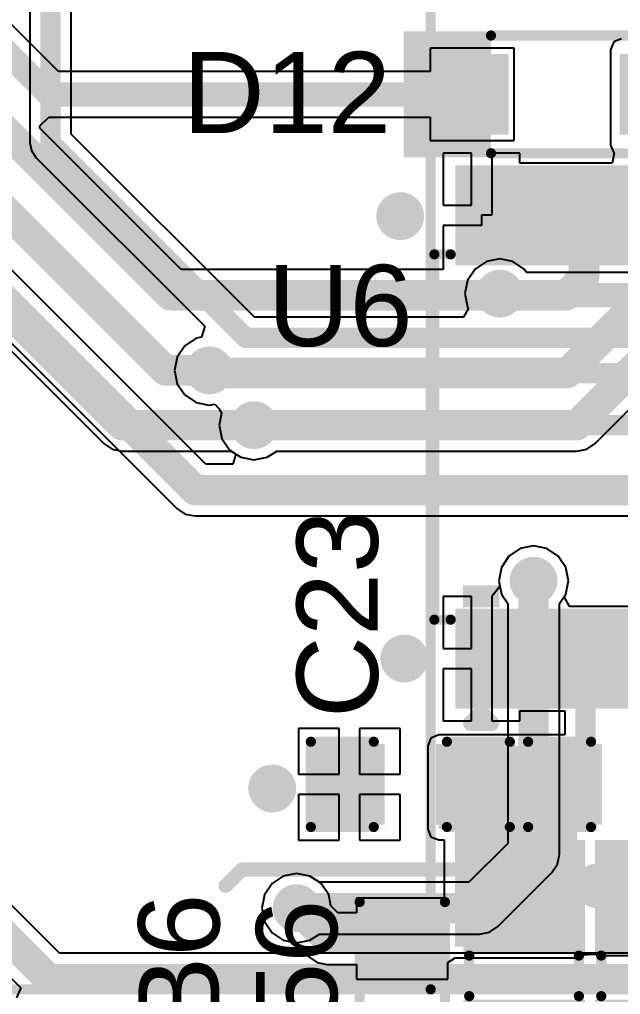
# Model space of a CAD drawing. Header units: millimetres. Extents: x -0.27 to 4.7, y -0.39 to 2.83.
# Drawn here: x 2.7795 to 3.0755, y 0.3705 to 0.8509 of the extents above; entities that cross this region are included whole.
import ezdxf

# ---------------------------------------------------------------- set-up
doc = ezdxf.new("R2010")
doc.units = ezdxf.units.MM
doc.header["$MEASUREMENT"] = 0
for name, color, linetype in [('BottomLayer', 5, 'Continuous'), ('BottomSolder', 6, 'Continuous'), ('TopLayer', 1, 'Continuous'), ('TopOverlay', 2, 'Continuous'), ('TopPaste', 8, 'Continuous'), ('TopSolder', 216, 'Continuous'), ('ViaHoleLayer', 16, 'Continuous')]:
    doc.layers.add(name, color=color, linetype=linetype)
doc.styles.add('Arial', font='', dxfattribs={"height": 0.2})
doc.styles.get('Arial').set_extended_font_data('Arial')

# ---------------------------------------------------------------- blocks, each defined once
blk = doc.blocks.new('R___0603_1')
at = {"layer": 'TopLayer'}
for points in [[(-0.015, 0.0175), (-0.015, -0.0175), (-0.045, -0.0175), (-0.045, 0.0175)], [(0.045, 0.0175), (0.045, -0.0175), (0.015, -0.0175), (0.015, 0.0175)]]:
    blk.add_hatch(color=1, dxfattribs=at).paths.add_polyline_path(points)
at = {"layer": 'TopPaste'}
for points in [[(-0.015, 0.0175), (-0.015, -0.0175), (-0.045, -0.0175), (-0.045, 0.0175)], [(0.045, 0.0175), (0.045, -0.0175), (0.015, -0.0175), (0.015, 0.0175)]]:
    blk.add_hatch(color=8, dxfattribs=at).paths.add_polyline_path(points)
at = {"layer": 'TopSolder'}
for points in [[(-0.011, 0.0215), (-0.011, -0.0215), (-0.049, -0.0215), (-0.049, 0.0215)], [(0.049, 0.0215), (0.049, -0.0215), (0.011, -0.0215), (0.011, 0.0215)]]:
    blk.add_hatch(color=216, dxfattribs=at).paths.add_polyline_path(points)
at = {"layer": 'TopOverlay', "const_width": 0.005}
for points in [[(-0.048, -0.021), (-0.048, 0.021)], [(0.048, 0.021), (-0.048, 0.021)], [(0.048, -0.021), (0.048, 0.021)], [(0.048, -0.021), (-0.048, -0.021)]]:
    blk.add_lwpolyline(points, dxfattribs=at)
at = {"layer": 'TopOverlay', "const_width": 0.0025}
for points in [[(-0.04925, 0.021, 1), (-0.04675, 0.021, 1)], [(-0.04925, 0.021, 1), (-0.04675, 0.021, 1)], [(0.04675, 0.021, 1), (0.04925, 0.021, 1)], [(0.04675, 0.021, 1), (0.04925, 0.021, 1)], [(-0.04925, -0.021, 1), (-0.04675, -0.021, 1)], [(-0.04925, -0.021, 1), (-0.04675, -0.021, 1)], [(0.04675, -0.021, 1), (0.04925, -0.021, 1)], [(0.04675, -0.021, 1), (0.04925, -0.021, 1)]]:
    blk.add_lwpolyline(points, format="xyb", close=True, dxfattribs=at)
blk = doc.blocks.new('ZIO_101954_13')
at = {"layer": 'TopOverlay', "const_width": 0.005}
for points in [[(0.719, -1.74), (0.719, 0.057)], [(-0.719, -1.74), (0.719, -1.74)]]:
    blk.add_lwpolyline(points, dxfattribs=at)
at = {"layer": 'TopOverlay', "const_width": 0.0025}
blk.add_lwpolyline([(0.71775, -1.74, 1), (0.72025, -1.74, 1)], format="xyb", close=True, dxfattribs=at)
blk.add_lwpolyline([(0.71775, -1.74, 1), (0.72025, -1.74, 1)], format="xyb", close=True, dxfattribs=at)
blk = doc.blocks.new('14_TSSOP_54')
at = {"layer": 'TopLayer'}
for points in [[(-0.12992, 0.08563), (-0.08858, 0.08563), (-0.08858, 0.06791), (-0.12992, 0.06791)], [(0.08858, 0.08563), (0.12992, 0.08563), (0.12992, 0.06791), (0.08858, 0.06791)], [(-0.12992, 0.06004), (-0.08858, 0.06004), (-0.08858, 0.04232), (-0.12992, 0.04232)], [(0.08858, 0.06004), (0.12992, 0.06004), (0.12992, 0.04232), (0.08858, 0.04232)], [(-0.12992, 0.03445), (-0.08858, 0.03445), (-0.08858, 0.01673), (-0.12992, 0.01673)], [(0.08858, 0.03445), (0.12992, 0.03445), (0.12992, 0.01673), (0.08858, 0.01673)], [(-0.12992, 0.00886), (-0.08858, 0.00886), (-0.08858, -0.00886), (-0.12992, -0.00886)], [(0.08858, 0.00886), (0.12992, 0.00886), (0.12992, -0.00886), (0.08858, -0.00886)], [(-0.12992, -0.01673), (-0.08858, -0.01673), (-0.08858, -0.03445), (-0.12992, -0.03445)], [(0.08858, -0.01673), (0.12992, -0.01673), (0.12992, -0.03445), (0.08858, -0.03445)], [(-0.12992, -0.04232), (-0.08858, -0.04232), (-0.08858, -0.06004), (-0.12992, -0.06004)], [(0.08858, -0.04232), (0.12992, -0.04232), (0.12992, -0.06004), (0.08858, -0.06004)], [(-0.12992, -0.06791), (-0.08858, -0.06791), (-0.08858, -0.08563), (-0.12992, -0.08563)], [(0.08858, -0.06791), (0.12992, -0.06791), (0.12992, -0.08563), (0.08858, -0.08563)]]:
    blk.add_hatch(color=1, dxfattribs=at).paths.add_polyline_path(points)
at = {"layer": 'TopOverlay'}
blk.add_hatch(color=2, dxfattribs=at).paths.add_polyline_path([(-0.084, 0.068), (-0.073, 0.068), (-0.073, 0.086), (-0.084, 0.086)])
at = {"layer": 'TopPaste'}
for points in [[(-0.12992, 0.08563), (-0.08858, 0.08563), (-0.08858, 0.06791), (-0.12992, 0.06791)], [(0.08858, 0.08563), (0.12992, 0.08563), (0.12992, 0.06791), (0.08858, 0.06791)], [(-0.12992, 0.06004), (-0.08858, 0.06004), (-0.08858, 0.04232), (-0.12992, 0.04232)], [(0.08858, 0.06004), (0.12992, 0.06004), (0.12992, 0.04232), (0.08858, 0.04232)], [(-0.12992, 0.03445), (-0.08858, 0.03445), (-0.08858, 0.01673), (-0.12992, 0.01673)], [(0.08858, 0.03445), (0.12992, 0.03445), (0.12992, 0.01673), (0.08858, 0.01673)], [(-0.12992, 0.00886), (-0.08858, 0.00886), (-0.08858, -0.00886), (-0.12992, -0.00886)], [(0.08858, 0.00886), (0.12992, 0.00886), (0.12992, -0.00886), (0.08858, -0.00886)], [(-0.12992, -0.01673), (-0.08858, -0.01673), (-0.08858, -0.03445), (-0.12992, -0.03445)], [(0.08858, -0.01673), (0.12992, -0.01673), (0.12992, -0.03445), (0.08858, -0.03445)], [(-0.12992, -0.04232), (-0.08858, -0.04232), (-0.08858, -0.06004), (-0.12992, -0.06004)], [(0.08858, -0.04232), (0.12992, -0.04232), (0.12992, -0.06004), (0.08858, -0.06004)], [(-0.12992, -0.06791), (-0.08858, -0.06791), (-0.08858, -0.08563), (-0.12992, -0.08563)], [(0.08858, -0.06791), (0.12992, -0.06791), (0.12992, -0.08563), (0.08858, -0.08563)]]:
    blk.add_hatch(color=8, dxfattribs=at).paths.add_polyline_path(points)
at = {"layer": 'TopSolder'}
for points in [[(-0.13392, 0.08963), (-0.08458, 0.08963), (-0.08458, 0.06391), (-0.13392, 0.06391)], [(0.08458, 0.08963), (0.13392, 0.08963), (0.13392, 0.06391), (0.08458, 0.06391)], [(-0.13392, 0.06404), (-0.08458, 0.06404), (-0.08458, 0.03832), (-0.13392, 0.03832)], [(0.08458, 0.06404), (0.13392, 0.06404), (0.13392, 0.03832), (0.08458, 0.03832)], [(-0.13392, 0.03845), (-0.08458, 0.03845), (-0.08458, 0.01273), (-0.13392, 0.01273)], [(0.08458, 0.03845), (0.13392, 0.03845), (0.13392, 0.01273), (0.08458, 0.01273)], [(-0.13392, 0.01286), (-0.08458, 0.01286), (-0.08458, -0.01286), (-0.13392, -0.01286)], [(0.08458, 0.01286), (0.13392, 0.01286), (0.13392, -0.01286), (0.08458, -0.01286)], [(-0.13392, -0.01273), (-0.08458, -0.01273), (-0.08458, -0.03845), (-0.13392, -0.03845)], [(0.08458, -0.01273), (0.13392, -0.01273), (0.13392, -0.03845), (0.08458, -0.03845)], [(-0.13392, -0.03832), (-0.08458, -0.03832), (-0.08458, -0.06404), (-0.13392, -0.06404)], [(0.08458, -0.03832), (0.13392, -0.03832), (0.13392, -0.06404), (0.08458, -0.06404)], [(-0.13392, -0.06391), (-0.08458, -0.06391), (-0.08458, -0.08963), (-0.13392, -0.08963)], [(0.08458, -0.06391), (0.13392, -0.06391), (0.13392, -0.08963), (0.08458, -0.08963)]]:
    blk.add_hatch(color=216, dxfattribs=at).paths.add_polyline_path(points)
at = {"layer": 'TopOverlay'}
for points, const_width in [([(-0.09, 0.1), (-0.09, 0.092)], 0.005), ([(-0.09, 0.1), (0.09, 0.1)], 0.005), ([(0.09, 0.1), (0.09, 0.092)], 0.005), ([(-0.141, 0.082), (-0.141, 0.072)], 0.00787), ([(-0.141, 0.082), (-0.136, 0.077)], 0.00787), ([(-0.136, 0.077), (-0.141, 0.072)], 0.00787), ([(-0.09, -0.092), (-0.09, -0.1)], 0.005), ([(0.09, -0.092), (0.09, -0.1)], 0.005), ([(-0.09, -0.1), (0.09, -0.1)], 0.005)]:
    blk.add_lwpolyline(points, dxfattribs=dict(at, const_width=const_width))
for points, const_width in [([(-0.09125, 0.1, 1), (-0.08875, 0.1, 1)], 0.0025), ([(-0.09125, 0.1, 1), (-0.08875, 0.1, 1)], 0.0025), ([(0.08875, 0.1, 1), (0.09125, 0.1, 1)], 0.0025), ([(0.08875, 0.1, 1), (0.09125, 0.1, 1)], 0.0025), ([(-0.09125, 0.092, 1), (-0.08875, 0.092, 1)], 0.0025), ([(0.08875, 0.092, 1), (0.09125, 0.092, 1)], 0.0025), ([(-0.14297, 0.082, 1), (-0.13903, 0.082, 1)], 0.00394), ([(-0.14297, 0.082, 1), (-0.13903, 0.082, 1)], 0.00394), ([(-0.13797, 0.077, 1), (-0.13403, 0.077, 1)], 0.00394), ([(-0.13797, 0.077, 1), (-0.13403, 0.077, 1)], 0.00394), ([(-0.14297, 0.072, 1), (-0.13903, 0.072, 1)], 0.00394), ([(-0.14297, 0.072, 1), (-0.13903, 0.072, 1)], 0.00394), ([(-0.09125, -0.092, 1), (-0.08875, -0.092, 1)], 0.0025), ([(0.08875, -0.092, 1), (0.09125, -0.092, 1)], 0.0025), ([(-0.09125, -0.1, 1), (-0.08875, -0.1, 1)], 0.0025), ([(-0.09125, -0.1, 1), (-0.08875, -0.1, 1)], 0.0025), ([(0.08875, -0.1, 1), (0.09125, -0.1, 1)], 0.0025), ([(0.08875, -0.1, 1), (0.09125, -0.1, 1)], 0.0025)]:
    blk.add_lwpolyline(points, format="xyb", close=True, dxfattribs=dict(at, const_width=const_width))
blk = doc.blocks.new('I___0805_130')
at = {"layer": 'TopLayer'}
for points in [[(-0.06299, 0.02598), (-0.01575, 0.02598), (-0.01575, -0.02598), (-0.06299, -0.02598)], [(0.01575, 0.02598), (0.06299, 0.02598), (0.06299, -0.02598), (0.01575, -0.02598)]]:
    blk.add_hatch(color=1, dxfattribs=at).paths.add_polyline_path(points)
at = {"layer": 'TopPaste'}
for points in [[(-0.06299, 0.02598), (-0.01575, 0.02598), (-0.01575, -0.02598), (-0.06299, -0.02598)], [(0.01575, 0.02598), (0.06299, 0.02598), (0.06299, -0.02598), (0.01575, -0.02598)]]:
    blk.add_hatch(color=8, dxfattribs=at).paths.add_polyline_path(points)
at = {"layer": 'TopSolder'}
for points in [[(-0.06699, 0.02998), (-0.01175, 0.02998), (-0.01175, -0.02998), (-0.06699, -0.02998)], [(0.01175, 0.02998), (0.06699, 0.02998), (0.06699, -0.02998), (0.01175, -0.02998)]]:
    blk.add_hatch(color=216, dxfattribs=at).paths.add_polyline_path(points)
at = {"layer": 'TopOverlay', "const_width": 0.005}
for points in [[(-0.01, 0.027), (0.01, 0.027)], [(-0.01, -0.027), (0.01, -0.027)]]:
    blk.add_lwpolyline(points, dxfattribs=at)
at = {"layer": 'TopOverlay', "const_width": 0.0025}
for points in [[(-0.01125, 0.027, 1), (-0.00875, 0.027, 1)], [(0.00875, 0.027, 1), (0.01125, 0.027, 1)], [(-0.01125, -0.027, 1), (-0.00875, -0.027, 1)], [(0.00875, -0.027, 1), (0.01125, -0.027, 1)]]:
    blk.add_lwpolyline(points, format="xyb", close=True, dxfattribs=at)
blk = doc.blocks.new('I___0805_131')
at = {"layer": 'TopLayer'}
for points in [[(-0.06299, 0.02598), (-0.01575, 0.02598), (-0.01575, -0.02598), (-0.06299, -0.02598)], [(0.01575, 0.02598), (0.06299, 0.02598), (0.06299, -0.02598), (0.01575, -0.02598)]]:
    blk.add_hatch(color=1, dxfattribs=at).paths.add_polyline_path(points)
at = {"layer": 'TopPaste'}
for points in [[(-0.06299, 0.02598), (-0.01575, 0.02598), (-0.01575, -0.02598), (-0.06299, -0.02598)], [(0.01575, 0.02598), (0.06299, 0.02598), (0.06299, -0.02598), (0.01575, -0.02598)]]:
    blk.add_hatch(color=8, dxfattribs=at).paths.add_polyline_path(points)
at = {"layer": 'TopSolder'}
for points in [[(-0.06699, 0.02998), (-0.01175, 0.02998), (-0.01175, -0.02998), (-0.06699, -0.02998)], [(0.01175, 0.02998), (0.06699, 0.02998), (0.06699, -0.02998), (0.01175, -0.02998)]]:
    blk.add_hatch(color=216, dxfattribs=at).paths.add_polyline_path(points)
at = {"layer": 'TopOverlay', "const_width": 0.005}
for points in [[(-0.01, 0.027), (0.01, 0.027)], [(-0.01, -0.027), (0.01, -0.027)]]:
    blk.add_lwpolyline(points, dxfattribs=at)
at = {"layer": 'TopOverlay', "const_width": 0.0025}
for points in [[(-0.01125, 0.027, 1), (-0.00875, 0.027, 1)], [(0.00875, 0.027, 1), (0.01125, 0.027, 1)], [(-0.01125, -0.027, 1), (-0.00875, -0.027, 1)], [(0.00875, -0.027, 1), (0.01125, -0.027, 1)]]:
    blk.add_lwpolyline(points, format="xyb", close=True, dxfattribs=at)
blk = doc.blocks.new('SOD_323_157')
at = {"layer": 'TopLayer'}
for points in [[(-0.02953, -0.01772), (-0.06102, -0.01772), (-0.06102, 0.01772), (-0.02953, 0.01772)], [(0.06102, -0.01772), (0.02953, -0.01772), (0.02953, 0.01772), (0.06102, 0.01772)]]:
    blk.add_hatch(color=1, dxfattribs=at).paths.add_polyline_path(points)
at = {"layer": 'TopOverlay'}
for points in [[(-0.079, 0.019), (-0.036, 0.019), (-0.036, 0.031), (-0.079, 0.031)], [(-0.079, -0.02), (-0.062, -0.02), (-0.062, 0.02), (-0.079, 0.02)], [(-0.079, -0.031), (-0.036, -0.031), (-0.036, -0.019), (-0.079, -0.019)]]:
    blk.add_hatch(color=2, dxfattribs=at).paths.add_polyline_path(points)
at = {"layer": 'TopPaste'}
for points in [[(-0.02953, -0.01772), (-0.06102, -0.01772), (-0.06102, 0.01772), (-0.02953, 0.01772)], [(0.06102, -0.01772), (0.02953, -0.01772), (0.02953, 0.01772), (0.06102, 0.01772)]]:
    blk.add_hatch(color=8, dxfattribs=at).paths.add_polyline_path(points)
at = {"layer": 'TopSolder'}
for points in [[(-0.02736, -0.01988), (-0.06319, -0.01988), (-0.06319, 0.01988), (-0.02736, 0.01988)], [(0.06319, -0.01988), (0.02736, -0.01988), (0.02736, 0.01988), (0.06319, 0.01988)]]:
    blk.add_hatch(color=216, dxfattribs=at).paths.add_polyline_path(points)
at = {"layer": 'TopOverlay', "const_width": 0.005}
for points in [[(-0.036, 0.029), (0.037, 0.029)], [(0.037, 0.022), (0.037, 0.029)], [(0.037, -0.029), (0.037, -0.022)], [(-0.036, -0.029), (0.037, -0.029)]]:
    blk.add_lwpolyline(points, dxfattribs=at)
at = {"layer": 'TopOverlay', "const_width": 0.0025}
for points in [[(-0.03725, 0.029, 1), (-0.03475, 0.029, 1)], [(0.03575, 0.029, 1), (0.03825, 0.029, 1)], [(0.03575, 0.029, 1), (0.03825, 0.029, 1)], [(0.03575, 0.022, 1), (0.03825, 0.022, 1)], [(0.03575, -0.022, 1), (0.03825, -0.022, 1)], [(-0.03725, -0.029, 1), (-0.03475, -0.029, 1)], [(0.03575, -0.029, 1), (0.03825, -0.029, 1)], [(0.03575, -0.029, 1), (0.03825, -0.029, 1)]]:
    blk.add_lwpolyline(points, format="xyb", close=True, dxfattribs=at)
blk = doc.blocks.new('C___0603_194')
at = {"layer": 'TopLayer'}
for points in [[(-0.015, 0.0175), (-0.015, -0.0175), (-0.045, -0.0175), (-0.045, 0.0175)], [(0.045, 0.0175), (0.045, -0.0175), (0.015, -0.0175), (0.015, 0.0175)]]:
    blk.add_hatch(color=1, dxfattribs=at).paths.add_polyline_path(points)
at = {"layer": 'TopPaste'}
for points in [[(-0.015, 0.0175), (-0.015, -0.0175), (-0.045, -0.0175), (-0.045, 0.0175)], [(0.045, 0.0175), (0.045, -0.0175), (0.015, -0.0175), (0.015, 0.0175)]]:
    blk.add_hatch(color=8, dxfattribs=at).paths.add_polyline_path(points)
at = {"layer": 'TopSolder'}
for points in [[(-0.01264, 0.01986), (-0.01264, -0.01986), (-0.04736, -0.01986), (-0.04736, 0.01986)], [(0.04736, 0.01986), (0.04736, -0.01986), (0.01264, -0.01986), (0.01264, 0.01986)]]:
    blk.add_hatch(color=216, dxfattribs=at).paths.add_polyline_path(points)
at = {"layer": 'TopOverlay', "const_width": 0.005}
for points in [[(-0.049, 0.021), (-0.018, 0.021)], [(-0.049, -0.021), (-0.049, 0.021)], [(0.018, 0.021), (0.049, 0.021)], [(0.049, -0.021), (0.049, 0.021)], [(-0.049, -0.021), (-0.018, -0.021)], [(0.018, -0.021), (0.049, -0.021)]]:
    blk.add_lwpolyline(points, dxfattribs=at)
at = {"layer": 'TopOverlay', "const_width": 0.0025}
for points in [[(-0.05025, 0.021, 1), (-0.04775, 0.021, 1)], [(-0.05025, 0.021, 1), (-0.04775, 0.021, 1)], [(-0.01925, 0.021, 1), (-0.01675, 0.021, 1)], [(0.01675, 0.021, 1), (0.01925, 0.021, 1)], [(0.04775, 0.021, 1), (0.05025, 0.021, 1)], [(0.04775, 0.021, 1), (0.05025, 0.021, 1)], [(-0.05025, -0.021, 1), (-0.04775, -0.021, 1)], [(-0.05025, -0.021, 1), (-0.04775, -0.021, 1)], [(-0.01925, -0.021, 1), (-0.01675, -0.021, 1)], [(0.01675, -0.021, 1), (0.01925, -0.021, 1)], [(0.04775, -0.021, 1), (0.05025, -0.021, 1)], [(0.04775, -0.021, 1), (0.05025, -0.021, 1)]]:
    blk.add_lwpolyline(points, format="xyb", close=True, dxfattribs=at)
blk = doc.blocks.new('C___0603_196')
at = {"layer": 'TopLayer'}
for points in [[(-0.015, 0.0175), (-0.015, -0.0175), (-0.045, -0.0175), (-0.045, 0.0175)], [(0.045, 0.0175), (0.045, -0.0175), (0.015, -0.0175), (0.015, 0.0175)]]:
    blk.add_hatch(color=1, dxfattribs=at).paths.add_polyline_path(points)
at = {"layer": 'TopPaste'}
for points in [[(-0.015, 0.0175), (-0.015, -0.0175), (-0.045, -0.0175), (-0.045, 0.0175)], [(0.045, 0.0175), (0.045, -0.0175), (0.015, -0.0175), (0.015, 0.0175)]]:
    blk.add_hatch(color=8, dxfattribs=at).paths.add_polyline_path(points)
at = {"layer": 'TopSolder'}
for points in [[(-0.01264, 0.01986), (-0.01264, -0.01986), (-0.04736, -0.01986), (-0.04736, 0.01986)], [(0.04736, 0.01986), (0.04736, -0.01986), (0.01264, -0.01986), (0.01264, 0.01986)]]:
    blk.add_hatch(color=216, dxfattribs=at).paths.add_polyline_path(points)
at = {"layer": 'TopOverlay', "const_width": 0.005}
for points in [[(-0.049, -0.021), (-0.049, 0.021)], [(-0.049, 0.021), (-0.018, 0.021)], [(0.018, 0.021), (0.049, 0.021)], [(0.049, -0.021), (0.049, 0.021)], [(-0.049, -0.021), (-0.018, -0.021)], [(0.018, -0.021), (0.049, -0.021)]]:
    blk.add_lwpolyline(points, dxfattribs=at)
at = {"layer": 'TopOverlay', "const_width": 0.0025}
for points in [[(-0.05025, 0.021, 1), (-0.04775, 0.021, 1)], [(-0.05025, 0.021, 1), (-0.04775, 0.021, 1)], [(-0.01925, 0.021, 1), (-0.01675, 0.021, 1)], [(0.01675, 0.021, 1), (0.01925, 0.021, 1)], [(0.04775, 0.021, 1), (0.05025, 0.021, 1)], [(0.04775, 0.021, 1), (0.05025, 0.021, 1)], [(-0.05025, -0.021, 1), (-0.04775, -0.021, 1)], [(-0.05025, -0.021, 1), (-0.04775, -0.021, 1)], [(-0.01925, -0.021, 1), (-0.01675, -0.021, 1)], [(0.01675, -0.021, 1), (0.01925, -0.021, 1)], [(0.04775, -0.021, 1), (0.05025, -0.021, 1)], [(0.04775, -0.021, 1), (0.05025, -0.021, 1)]]:
    blk.add_lwpolyline(points, format="xyb", close=True, dxfattribs=at)

msp = doc.modelspace()

# ---------------------------------------------------------------- hatches: boundary and pattern name
at = {"layer": 'BottomLayer'}
h = msp.add_hatch(color=5, dxfattribs=at)
edge = h.paths.add_edge_path()
edge.add_arc((2.967, 0.754), 0.01181, 0, 360)
h = msp.add_hatch(color=5, dxfattribs=at)
edge = h.paths.add_edge_path()
edge.add_arc((3.016, 0.71581), 0.01181, 0, 360)
h = msp.add_hatch(color=5, dxfattribs=at)
edge = h.paths.add_edge_path()
edge.add_arc((2.873, 0.678), 0.01181, 0, 360)
h = msp.add_hatch(color=5, dxfattribs=at)
edge = h.paths.add_edge_path()
edge.add_arc((2.895, 0.651), 0.01181, 0, 360)
h = msp.add_hatch(color=5, dxfattribs=at)
edge = h.paths.add_edge_path()
edge.add_arc((3.03268, 0.57436), 0.01181, 0, 360)
h = msp.add_hatch(color=5, dxfattribs=at)
edge = h.paths.add_edge_path()
edge.add_arc((2.969, 0.536), 0.01181, 0, 360)
h = msp.add_hatch(color=5, dxfattribs=at)
edge = h.paths.add_edge_path()
edge.add_arc((2.904, 0.472), 0.01181, 0, 360)
h = msp.add_hatch(color=5, dxfattribs=at)
edge = h.paths.add_edge_path()
edge.add_arc((2.916, 0.413), 0.01181, 0, 360)
at = {"layer": 'BottomSolder'}
h = msp.add_hatch(color=6, dxfattribs=at)
edge = h.paths.add_edge_path()
edge.add_arc((2.967, 0.754), 0.00591, 0, 360)
h = msp.add_hatch(color=6, dxfattribs=at)
edge = h.paths.add_edge_path()
edge.add_arc((3.016, 0.71581), 0.00591, 0, 360)
h = msp.add_hatch(color=6, dxfattribs=at)
edge = h.paths.add_edge_path()
edge.add_arc((2.873, 0.678), 0.00591, 0, 360)
h = msp.add_hatch(color=6, dxfattribs=at)
edge = h.paths.add_edge_path()
edge.add_arc((2.895, 0.651), 0.00591, 0, 360)
h = msp.add_hatch(color=6, dxfattribs=at)
edge = h.paths.add_edge_path()
edge.add_arc((3.03268, 0.57436), 0.00591, 0, 360)
h = msp.add_hatch(color=6, dxfattribs=at)
edge = h.paths.add_edge_path()
edge.add_arc((2.969, 0.536), 0.00591, 0, 360)
h = msp.add_hatch(color=6, dxfattribs=at)
edge = h.paths.add_edge_path()
edge.add_arc((2.904, 0.472), 0.00591, 0, 360)
h = msp.add_hatch(color=6, dxfattribs=at)
edge = h.paths.add_edge_path()
edge.add_arc((2.916, 0.413), 0.00591, 0, 360)
at = {"layer": 'TopLayer'}
h = msp.add_hatch(color=1, dxfattribs=at)
edge = h.paths.add_edge_path()
edge.add_arc((2.967, 0.754), 0.01181, 0, 360)
h = msp.add_hatch(color=1, dxfattribs=at)
edge = h.paths.add_edge_path()
edge.add_arc((3.016, 0.71581), 0.01181, 0, 360)
h = msp.add_hatch(color=1, dxfattribs=at)
edge = h.paths.add_edge_path()
edge.add_arc((2.873, 0.678), 0.01181, 0, 360)
h = msp.add_hatch(color=1, dxfattribs=at)
edge = h.paths.add_edge_path()
edge.add_arc((2.895, 0.651), 0.01181, 0, 360)
h = msp.add_hatch(color=1, dxfattribs=at)
edge = h.paths.add_edge_path()
edge.add_arc((3.03268, 0.57436), 0.01181, 0, 360)
h = msp.add_hatch(color=1, dxfattribs=at)
edge = h.paths.add_edge_path()
edge.add_arc((2.969, 0.536), 0.01181, 0, 360)
for points in [[(2.986, 0.452), (3.064, 0.452), (3.064, 0.493), (2.986, 0.493)], [(2.994, 0.394), (3.054, 0.394), (3.054, 0.467), (2.994, 0.467)], [(3.066, 0.395), (3.164, 0.395), (3.164, 0.443), (3.066, 0.443)]]:
    msp.add_hatch(color=1, dxfattribs=at).paths.add_polyline_path(points)
h = msp.add_hatch(color=1, dxfattribs=at)
edge = h.paths.add_edge_path()
edge.add_arc((2.904, 0.472), 0.01181, 0, 360)
h = msp.add_hatch(color=1, dxfattribs=at)
edge = h.paths.add_edge_path()
edge.add_arc((2.916, 0.413), 0.01181, 0, 360)
at = {"layer": 'TopSolder'}
h = msp.add_hatch(color=216, dxfattribs=at)
edge = h.paths.add_edge_path()
edge.add_arc((2.967, 0.754), 0.00591, 0, 360)
h = msp.add_hatch(color=216, dxfattribs=at)
edge = h.paths.add_edge_path()
edge.add_arc((3.016, 0.71581), 0.00591, 0, 360)
h = msp.add_hatch(color=216, dxfattribs=at)
edge = h.paths.add_edge_path()
edge.add_arc((2.873, 0.678), 0.00591, 0, 360)
h = msp.add_hatch(color=216, dxfattribs=at)
edge = h.paths.add_edge_path()
edge.add_arc((2.895, 0.651), 0.00591, 0, 360)
h = msp.add_hatch(color=216, dxfattribs=at)
edge = h.paths.add_edge_path()
edge.add_arc((3.03268, 0.57436), 0.00591, 0, 360)
h = msp.add_hatch(color=216, dxfattribs=at)
edge = h.paths.add_edge_path()
edge.add_arc((2.969, 0.536), 0.00591, 0, 360)
h = msp.add_hatch(color=216, dxfattribs=at)
edge = h.paths.add_edge_path()
edge.add_arc((2.904, 0.472), 0.00591, 0, 360)
h = msp.add_hatch(color=216, dxfattribs=at)
edge = h.paths.add_edge_path()
edge.add_arc((2.916, 0.413), 0.00591, 0, 360)
at = {"layer": 'ViaHoleLayer'}
h = msp.add_hatch(color=16, dxfattribs=at)
edge = h.paths.add_edge_path()
edge.add_arc((2.967, 0.754), 0.00591, 0, 360)
h = msp.add_hatch(color=16, dxfattribs=at)
edge = h.paths.add_edge_path()
edge.add_arc((3.016, 0.71581), 0.00591, 0, 360)
h = msp.add_hatch(color=16, dxfattribs=at)
edge = h.paths.add_edge_path()
edge.add_arc((2.873, 0.678), 0.00591, 0, 360)
h = msp.add_hatch(color=16, dxfattribs=at)
edge = h.paths.add_edge_path()
edge.add_arc((2.895, 0.651), 0.00591, 0, 360)
h = msp.add_hatch(color=16, dxfattribs=at)
edge = h.paths.add_edge_path()
edge.add_arc((3.03268, 0.57436), 0.00591, 0, 360)
h = msp.add_hatch(color=16, dxfattribs=at)
edge = h.paths.add_edge_path()
edge.add_arc((2.969, 0.536), 0.00591, 0, 360)
h = msp.add_hatch(color=16, dxfattribs=at)
edge = h.paths.add_edge_path()
edge.add_arc((2.904, 0.472), 0.00591, 0, 360)
h = msp.add_hatch(color=16, dxfattribs=at)
edge = h.paths.add_edge_path()
edge.add_arc((2.916, 0.413), 0.00591, 0, 360)

# ---------------------------------------------------------------- linework, layer by layer
at = {"layer": 'BottomLayer'}
for p, q in [((2.78463, 1.03054), (2.78463, 0.79018)), ((2.80502, 0.7944), (2.80502, 1.03054)), ((2.89522, 0.7042), (2.80502, 0.7944)), ((2.78463, 0.79018), (2.7854, 0.78628)), ((2.7854, 0.78628), (2.78761, 0.78297)), ((2.78761, 0.78297), (2.87078, 0.6998)), ((2.87128, 0.63174), (2.74757, 0.75546)), ((2.72581, 0.74117), (2.85699, 0.60999)), ((3.00944, 0.73165), (3.00388, 0.72793)), ((3.016, 0.73295), (3.00944, 0.73165)), ((3.02256, 0.73165), (3.016, 0.73295)), ((3.02812, 0.72793), (3.02256, 0.73165)), ((3.00388, 0.72793), (3.00016, 0.72237)), ((3.02927, 0.72622), (3.02812, 0.72793)), ((3.35135, 0.72622), (3.02927, 0.72622)), ((3.00016, 0.72237), (2.99886, 0.71581)), ((2.99886, 0.71581), (3.00016, 0.70925)), ((3.0006, 0.70861), (2.99824, 0.7042)), ((3.00016, 0.70925), (3.0006, 0.70861)), ((2.99824, 0.7042), (2.89522, 0.7042)), ((2.87078, 0.6998), (2.86914, 0.69437)), ((2.86644, 0.69384), (2.86088, 0.69012)), ((2.86914, 0.69437), (2.86644, 0.69384)), ((2.86088, 0.69012), (2.85716, 0.68456)), ((2.85716, 0.68456), (2.85586, 0.678)), ((2.85586, 0.678), (2.85716, 0.67144)), ((2.85716, 0.67144), (2.86088, 0.66588)), ((2.86088, 0.66588), (2.86644, 0.66216)), ((2.86644, 0.66216), (2.873, 0.66086)), ((2.873, 0.66086), (2.87572, 0.6614)), ((2.87572, 0.6614), (2.87761, 0.65929)), ((2.87761, 0.65929), (2.87905, 0.65696)), ((2.87905, 0.65696), (2.87786, 0.651)), ((2.87786, 0.651), (2.87916, 0.64444)), ((2.87916, 0.64444), (2.88288, 0.63888)), ((2.88288, 0.63888), (2.88608, 0.63674)), ((2.88608, 0.63674), (2.88456, 0.63174)), ((2.88456, 0.63174), (2.87128, 0.63174)), ((2.85699, 0.60999), (2.86112, 0.60723)), ((2.86112, 0.60723), (2.866, 0.60626)), ((2.866, 0.60626), (3.16482, 0.60626)), ((3.03268, 0.5915), (3.02612, 0.59019)), ((3.03924, 0.59019), (3.03268, 0.5915)), ((3.02056, 0.58648), (3.01684, 0.58092)), ((3.02612, 0.59019), (3.02056, 0.58648)), ((3.0448, 0.58648), (3.03924, 0.59019)), ((3.04852, 0.58092), (3.0448, 0.58648)), ((3.01684, 0.58092), (3.01554, 0.57436)), ((3.04982, 0.57436), (3.04852, 0.58092)), ((3.01554, 0.57436), (3.01684, 0.5678)), ((3.04852, 0.5678), (3.04982, 0.57436)), ((3.01684, 0.5678), (3.01994, 0.56317)), ((3.04543, 0.56317), (3.04852, 0.5678)), ((3.01994, 0.56317), (3.01994, 0.44492)), ((3.04543, 0.43964), (3.04543, 0.56317)), ((2.79928, 0.39074), (2.71974, 0.47028)), ((2.69799, 0.45599), (2.78016, 0.37381)), ((3.01994, 0.44492), (3.00076, 0.42574)), ((3.04446, 0.43476), (3.04543, 0.43964)), ((3.04169, 0.43063), (3.04446, 0.43476)), ((2.90944, 0.42884), (2.90388, 0.42512)), ((2.916, 0.43014), (2.90944, 0.42884)), ((2.92256, 0.42884), (2.916, 0.43014)), ((2.92718, 0.42574), (2.92256, 0.42884)), ((3.01505, 0.40399), (3.04169, 0.43063)), ((2.90388, 0.42512), (2.90016, 0.41956)), ((3.00076, 0.42574), (2.92718, 0.42574)), ((2.90016, 0.41956), (2.89886, 0.413)), ((2.89886, 0.413), (2.90016, 0.40644)), ((2.90016, 0.40644), (2.90388, 0.40088)), ((3.01092, 0.40123), (3.01505, 0.40399)), ((2.90388, 0.40088), (2.90944, 0.39716)), ((2.92256, 0.39716), (2.92718, 0.40026)), ((2.92718, 0.40026), (3.00604, 0.40026)), ((3.00604, 0.40026), (3.01092, 0.40123)), ((2.90944, 0.39716), (2.916, 0.39586)), ((2.916, 0.39586), (2.92256, 0.39716)), ((3.45074, 0.39074), (2.79928, 0.39074)), ((2.78016, 0.37381), (2.77809, 0.36881))]:
    msp.add_line(p, q, dxfattribs=at)
for points, const_width in [([(2.79482, 0.79018), (2.79482, 1.04395)], 0.01), ([(2.79482, 0.79018), (2.891, 0.694)], 0.01), ([(2.73482, 0.75018), (2.866, 0.619)], 0.015), ([(3.016, 0.71581), (3.01681, 0.715)], 0.012), ([(3.01681, 0.715), (3.356, 0.715)], 0.012), ([(2.891, 0.694), (3.378, 0.694)], 0.01), ([(2.873, 0.678), (2.87431, 0.67669)], 0.01), ([(2.87431, 0.67669), (3.44949, 0.67669)], 0.01), ([(2.895, 0.651), (3.471, 0.651)], 0.01), ([(2.866, 0.619), (3.176, 0.619)], 0.015), ([(3.03268, 0.43964), (3.03268, 0.57436)], 0.015), ([(2.707, 0.465), (2.794, 0.378)], 0.015), ([(3.00604, 0.413), (3.03268, 0.43964)], 0.015), ([(3.064, 0.424), (3.314, 0.424)], 0.022), ([(2.916, 0.413), (3.00604, 0.413)], 0.015), ([(2.794, 0.378), (3.697, 0.378)], 0.015)]:
    msp.add_lwpolyline(points, dxfattribs=dict(at, const_width=const_width))
for points, const_width in [([(2.79232, 0.79018, 1), (2.79732, 0.79018, 1)], 0.005), ([(2.79232, 0.79018, 1), (2.79732, 0.79018, 1)], 0.005), ([(3.013, 0.71581, 1), (3.019, 0.71581, 1)], 0.006), ([(3.01381, 0.715, 1), (3.01981, 0.715, 1)], 0.006), ([(3.01381, 0.715, 1), (3.01981, 0.715, 1)], 0.006), ([(2.8885, 0.694, 1), (2.8935, 0.694, 1)], 0.005), ([(2.8885, 0.694, 1), (2.8935, 0.694, 1)], 0.005), ([(2.8705, 0.678, 1), (2.8755, 0.678, 1)], 0.005), ([(2.87181, 0.67669, 1), (2.87681, 0.67669, 1)], 0.005), ([(2.87181, 0.67669, 1), (2.87681, 0.67669, 1)], 0.005), ([(2.8925, 0.651, 1), (2.8975, 0.651, 1)], 0.005), ([(2.86225, 0.619, 1), (2.86975, 0.619, 1)], 0.0075), ([(2.86225, 0.619, 1), (2.86975, 0.619, 1)], 0.0075), ([(3.02893, 0.57436, 1), (3.03643, 0.57436, 1)], 0.0075), ([(3.02893, 0.43964, 1), (3.03643, 0.43964, 1)], 0.0075), ([(3.02893, 0.43964, 1), (3.03643, 0.43964, 1)], 0.0075), ([(3.0585, 0.424, 1), (3.0695, 0.424, 1)], 0.011), ([(2.91225, 0.413, 1), (2.91975, 0.413, 1)], 0.0075), ([(3.00229, 0.413, 1), (3.00979, 0.413, 1)], 0.0075), ([(3.00229, 0.413, 1), (3.00979, 0.413, 1)], 0.0075), ([(2.79025, 0.378, 1), (2.79775, 0.378, 1)], 0.0075), ([(2.79025, 0.378, 1), (2.79775, 0.378, 1)], 0.0075)]:
    msp.add_lwpolyline(points, format="xyb", close=True, dxfattribs=dict(at, const_width=const_width))
at = {"layer": 'TopLayer'}
for p, q in [((2.79865, 0.82522), (2.7755, 0.84836)), ((2.6219, 0.84108), (2.82099, 0.64199)), ((3.076, 0.84141), (3.07217, 0.83983)), ((3.0232, 0.83672), (2.9817, 0.83672)), ((2.9817, 0.83672), (2.9817, 0.82522)), ((3.0232, 0.79128), (3.0232, 0.83672)), ((3.07217, 0.83983), (3.07059, 0.836)), ((3.07059, 0.836), (3.07059, 0.789)), ((2.9817, 0.82522), (2.79865, 0.82522)), ((2.78958, 0.79856), (2.794, 0.80278)), ((2.794, 0.80278), (2.794, 0.80278)), ((2.794, 0.80278), (2.9817, 0.80278)), ((2.9817, 0.80278), (2.9817, 0.79128)), ((2.78945, 0.79736), (2.78958, 0.79856)), ((2.85906, 0.72774), (2.78945, 0.79736)), ((2.9817, 0.79128), (3.0232, 0.79128)), ((3.07059, 0.789), (3.07217, 0.78517)), ((3.00209, 0.78508), (2.98823, 0.78508)), ((2.98823, 0.78508), (2.98823, 0.75941)), ((3.00209, 0.75941), (3.00209, 0.78508)), ((3.02595, 0.78508), (3.01209, 0.78508)), ((3.01209, 0.78508), (3.01209, 0.75441)), ((3.02595, 0.78008), (3.02595, 0.78508)), ((3.0724, 0.78508), (3.07141, 0.78008)), ((3.07217, 0.78517), (3.0724, 0.78508)), ((3.07141, 0.78008), (3.02595, 0.78008)), ((2.98823, 0.75941), (3.00209, 0.75941)), ((3.01209, 0.75441), (3.00709, 0.75441)), ((3.00709, 0.75441), (3.00709, 0.74941)), ((3.00709, 0.74941), (2.98823, 0.74941)), ((2.98823, 0.74941), (2.98823, 0.72774)), ((2.98823, 0.72774), (2.85906, 0.72774)), ((3.06301, 0.64199), (3.11846, 0.69744)), ((2.82099, 0.64199), (2.82512, 0.63923)), ((2.82512, 0.63923), (2.83, 0.63826)), ((3.054, 0.63826), (3.05888, 0.63923)), ((3.05888, 0.63923), (3.06301, 0.64199)), ((2.83, 0.63826), (2.88382, 0.63826)), ((2.88382, 0.63826), (2.88844, 0.63516)), ((2.88844, 0.63516), (2.895, 0.63386)), ((2.895, 0.63386), (2.90156, 0.63516)), ((2.90156, 0.63516), (2.90618, 0.63826)), ((2.90618, 0.63826), (3.054, 0.63826)), ((3.03268, 0.5915), (3.02612, 0.59019)), ((3.03924, 0.59019), (3.03268, 0.5915)), ((3.02056, 0.58648), (3.01684, 0.58092)), ((3.02612, 0.59019), (3.02056, 0.58648)), ((3.0448, 0.58648), (3.03924, 0.59019)), ((3.04852, 0.58092), (3.0448, 0.58648)), ((3.01684, 0.58092), (3.01554, 0.57436)), ((3.04982, 0.57436), (3.04852, 0.58092)), ((3.01554, 0.57436), (3.01609, 0.57158)), ((3.04852, 0.5678), (3.04982, 0.57436)), ((3.01609, 0.57158), (3.01211, 0.56658)), ((3.0477, 0.56658), (3.04852, 0.5678)), ((3.00209, 0.56658), (2.98823, 0.56658)), ((2.98823, 0.56658), (2.98823, 0.54091)), ((3.00209, 0.54091), (3.00209, 0.56658)), ((3.01211, 0.56658), (3.01209, 0.56658)), ((3.01209, 0.56658), (3.01209, 0.53591)), ((3.05037, 0.56158), (3.0477, 0.56658)), ((3.09147, 0.56158), (3.05037, 0.56158)), ((2.98823, 0.54091), (3.00209, 0.54091)), ((3.01209, 0.53591), (3.01209, 0.50524)), ((3.00209, 0.53091), (2.98823, 0.53091)), ((2.98823, 0.53091), (2.98823, 0.50524)), ((3.00209, 0.50524), (3.00209, 0.53091)), ((3.02595, 0.50524), (3.02595, 0.51024)), ((3.02595, 0.51024), (3.04807, 0.51024)), ((3.04807, 0.51024), (3.04807, 0.49841)), ((2.98823, 0.50524), (3.00209, 0.50524)), ((3.01209, 0.50524), (3.02595, 0.50524)), ((2.937, 0.5015), (2.917, 0.5015)), ((2.917, 0.5015), (2.917, 0.479)), ((2.937, 0.479), (2.937, 0.5015)), ((2.967, 0.5015), (2.947, 0.5015)), ((2.947, 0.5015), (2.947, 0.479)), ((2.967, 0.479), (2.967, 0.5015)), ((2.982, 0.49641), (2.98059, 0.493)), ((2.98204, 0.4965), (2.982, 0.4965)), ((2.982, 0.4965), (2.982, 0.49641)), ((2.98217, 0.49683), (2.98204, 0.4965)), ((2.986, 0.49841), (2.98217, 0.49683)), ((3.04807, 0.49841), (2.986, 0.49841)), ((2.98059, 0.493), (2.98059, 0.452)), ((2.917, 0.479), (2.937, 0.479)), ((2.947, 0.479), (2.967, 0.479)), ((2.937, 0.469), (2.917, 0.469)), ((2.917, 0.469), (2.917, 0.4465)), ((2.937, 0.4465), (2.937, 0.469)), ((2.967, 0.469), (2.947, 0.469)), ((2.947, 0.469), (2.947, 0.4465)), ((2.967, 0.4465), (2.967, 0.469)), ((2.98059, 0.452), (2.98217, 0.44817)), ((2.98217, 0.44817), (2.986, 0.44659)), ((2.917, 0.4465), (2.937, 0.4465)), ((2.947, 0.4465), (2.967, 0.4465)), ((2.986, 0.44659), (2.98859, 0.44659)), ((2.98859, 0.44659), (2.98859, 0.418)), ((2.90944, 0.42884), (2.90388, 0.42512)), ((2.916, 0.43014), (2.90944, 0.42884)), ((2.92256, 0.42884), (2.916, 0.43014)), ((2.92812, 0.42512), (2.92256, 0.42884)), ((2.90388, 0.42512), (2.90016, 0.41956)), ((2.93184, 0.41956), (2.92812, 0.42512)), ((2.90016, 0.41956), (2.89886, 0.413)), ((2.93292, 0.4141), (2.93184, 0.41956)), ((2.98859, 0.418), (2.94554, 0.418)), ((2.94554, 0.418), (2.94554, 0.41074)), ((2.93628, 0.41074), (2.93292, 0.4141)), ((2.89886, 0.413), (2.90016, 0.40644)), ((2.94554, 0.41074), (2.93628, 0.41074)), ((2.90016, 0.40644), (2.90388, 0.40088)), ((2.90388, 0.40088), (2.90944, 0.39716)), ((2.90944, 0.39716), (2.9149, 0.39608)), ((2.9149, 0.39608), (2.92199, 0.38899)), ((3.054, 0.38859), (3.05721, 0.38992)), ((3.05721, 0.38992), (3.06202, 0.39038)), ((3.06202, 0.39038), (3.06202, 0.39038)), ((3.06202, 0.39038), (3.06409, 0.39038)), ((3.06409, 0.39038), (3.066, 0.38959)), ((3.066, 0.38959), (3.164, 0.38959)), ((2.92199, 0.38899), (2.92612, 0.38623)), ((2.92612, 0.38623), (2.931, 0.38526)), ((2.931, 0.38526), (2.94554, 0.38526)), ((2.94554, 0.38526), (2.94554, 0.378)), ((2.99054, 0.38628), (2.994, 0.38859)), ((2.99054, 0.378), (2.99054, 0.38628)), ((2.994, 0.38859), (3.054, 0.38859)), ((2.94554, 0.378), (2.99054, 0.378))]:
    msp.add_line(p, q, dxfattribs=at)
for points, const_width in [([(2.67934, 0.88945), (2.85378, 0.715)], 0.015), ([(2.655, 0.87438), (2.85138, 0.678)], 0.015), ([(2.623, 0.858), (2.83, 0.651)], 0.015), ([(2.76429, 0.84371), (2.794, 0.814)], 0.012), ([(2.794, 0.814), (3.00245, 0.814)], 0.012), ([(3.05755, 0.75369), (3.05827, 0.75441)], 0.015), ([(3.05755, 0.72379), (3.05755, 0.75369)], 0.015), ([(3.04876, 0.715), (3.05755, 0.72379)], 0.015), ([(2.85378, 0.715), (3.01519, 0.715)], 0.015), ([(3.01519, 0.715), (3.016, 0.71581)], 0.015), ([(3.016, 0.715), (3.04876, 0.715)], 0.015), ([(3.04931, 0.67669), (3.08386, 0.71124)], 0.015), ([(3.054, 0.651), (3.10945, 0.70645)], 0.015), ([(2.85138, 0.678), (2.873, 0.678)], 0.015), ([(2.873, 0.678), (2.87431, 0.67669)], 0.015), ([(2.87431, 0.67669), (3.04931, 0.67669)], 0.015), ([(2.83, 0.651), (2.895, 0.651)], 0.015), ([(2.895, 0.651), (3.054, 0.651)], 0.015), ([(3.03268, 0.53591), (3.03268, 0.57436)], 0.015), ([(3.03268, 0.53591), (3.03268, 0.57436)], 0.015), ([(3.05827, 0.48327), (3.05827, 0.53591)], 0.01), ([(3.049, 0.474), (3.05827, 0.48327)], 0.01), ([(2.916, 0.413), (2.931, 0.398)], 0.015), ([(2.931, 0.398), (2.96804, 0.398)], 0.015)]:
    msp.add_lwpolyline(points, dxfattribs=dict(at, const_width=const_width))
for points, const_width in [([(2.791, 0.814, 1), (2.797, 0.814, 1)], 0.006), ([(2.791, 0.814, 1), (2.797, 0.814, 1)], 0.006), ([(2.99945, 0.814, 1), (3.00545, 0.814, 1)], 0.006), ([(3.0538, 0.75369, 1), (3.0613, 0.75369, 1)], 0.0075), ([(3.0538, 0.75369, 1), (3.0613, 0.75369, 1)], 0.0075), ([(3.05452, 0.75441, 1), (3.06202, 0.75441, 1)], 0.0075), ([(3.0538, 0.72379, 1), (3.0613, 0.72379, 1)], 0.0075), ([(3.0538, 0.72379, 1), (3.0613, 0.72379, 1)], 0.0075), ([(2.85003, 0.715, 1), (2.85753, 0.715, 1)], 0.0075), ([(2.85003, 0.715, 1), (2.85753, 0.715, 1)], 0.0075), ([(3.01144, 0.715, 1), (3.01894, 0.715, 1)], 0.0075), ([(3.01144, 0.715, 1), (3.01894, 0.715, 1)], 0.0075), ([(3.01225, 0.71581, 1), (3.01975, 0.71581, 1)], 0.0075), ([(3.01225, 0.715, 1), (3.01975, 0.715, 1)], 0.0075), ([(3.04501, 0.715, 1), (3.05251, 0.715, 1)], 0.0075), ([(3.04501, 0.715, 1), (3.05251, 0.715, 1)], 0.0075), ([(2.84763, 0.678, 1), (2.85513, 0.678, 1)], 0.0075), ([(2.84763, 0.678, 1), (2.85513, 0.678, 1)], 0.0075), ([(2.86925, 0.678, 1), (2.87675, 0.678, 1)], 0.0075), ([(2.86925, 0.678, 1), (2.87675, 0.678, 1)], 0.0075), ([(2.87056, 0.67669, 1), (2.87806, 0.67669, 1)], 0.0075), ([(2.87056, 0.67669, 1), (2.87806, 0.67669, 1)], 0.0075), ([(3.04556, 0.67669, 1), (3.05306, 0.67669, 1)], 0.0075), ([(3.04556, 0.67669, 1), (3.05306, 0.67669, 1)], 0.0075), ([(2.82625, 0.651, 1), (2.83375, 0.651, 1)], 0.0075), ([(2.82625, 0.651, 1), (2.83375, 0.651, 1)], 0.0075), ([(2.89125, 0.651, 1), (2.89875, 0.651, 1)], 0.0075), ([(2.89125, 0.651, 1), (2.89875, 0.651, 1)], 0.0075), ([(3.05025, 0.651, 1), (3.05775, 0.651, 1)], 0.0075), ([(3.05025, 0.651, 1), (3.05775, 0.651, 1)], 0.0075), ([(3.02893, 0.57436, 1), (3.03643, 0.57436, 1)], 0.0075), ([(3.02893, 0.57436, 1), (3.03643, 0.57436, 1)], 0.0075), ([(3.02893, 0.53591, 1), (3.03643, 0.53591, 1)], 0.0075), ([(3.02893, 0.53591, 1), (3.03643, 0.53591, 1)], 0.0075), ([(3.05577, 0.53591, 1), (3.06077, 0.53591, 1)], 0.005), ([(3.05577, 0.48327, 1), (3.06077, 0.48327, 1)], 0.005), ([(3.05577, 0.48327, 1), (3.06077, 0.48327, 1)], 0.005), ([(3.0465, 0.474, 1), (3.0515, 0.474, 1)], 0.005), ([(2.91225, 0.413, 1), (2.91975, 0.413, 1)], 0.0075), ([(2.92725, 0.398, 1), (2.93475, 0.398, 1)], 0.0075), ([(2.92725, 0.398, 1), (2.93475, 0.398, 1)], 0.0075), ([(2.96429, 0.398, 1), (2.97179, 0.398, 1)], 0.0075)]:
    msp.add_lwpolyline(points, format="xyb", close=True, dxfattribs=dict(at, const_width=const_width))
at = {"layer": 'TopOverlay', "const_width": 0.007}
for points in [[(2.881, 0.424), (2.889, 0.432)], [(2.889, 0.432), (2.995, 0.432)]]:
    msp.add_lwpolyline(points, dxfattribs=at)
at = {"layer": 'TopOverlay', "const_width": 0.0035}
for points in [[(2.88725, 0.432, 1), (2.89075, 0.432, 1)], [(2.88725, 0.432, 1), (2.89075, 0.432, 1)], [(2.99325, 0.432, 1), (2.99675, 0.432, 1)], [(2.87925, 0.424, 1), (2.88275, 0.424, 1)]]:
    msp.add_lwpolyline(points, format="xyb", close=True, dxfattribs=at)

# ---------------------------------------------------------------- block references
for name, p in [('ZIO_101954_13', (2.263, 2.113)), ('SOD_323_157', (3.04772, 0.814)), ('C___0603_196', (2.972, 0.474)), ('C___0603_194', (3.079, 0.474))]:
    msp.add_blockref(name, p)
for name, p, rotation in [('14_TSSOP_54', (3.08386, 0.64516), 90), ('I___0805_131', (3.028, 0.37963), 90), ('I___0805_130', (3.093, 0.37963), 90), ('R___0603_1', (2.96804, 0.368), 270)]:
    msp.add_blockref(name, p, dxfattribs=dict(rotation=rotation))

# ---------------------------------------------------------------- texts
at = {"layer": 'TopOverlay', "style": 'Arial'}
for s, p in [('D12', (2.85992, 0.79496)), ('U6', (2.90168, 0.69001))]:
    msp.add_text(s, height=0.04, dxfattribs=at).set_placement(p)
for s, p in [('C23', (2.95599, 0.50668)), ('FB6', (2.87799, 0.31768)), ('R56', (2.93599, 0.31468))]:
    msp.add_text(s, height=0.04, rotation=90, dxfattribs=at).set_placement(p)

doc.saveas('drawing.dxf')
